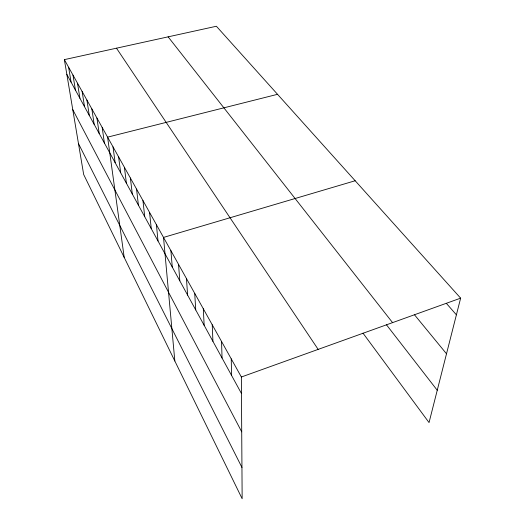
<?xml version="1.0" encoding="UTF-8"?>
<svg xmlns="http://www.w3.org/2000/svg" width="525" height="525" viewBox="0 0 525 525"><rect width="100%" height="100%" fill="white"/><g stroke="black" fill="none" stroke-linecap="round" stroke-linejoin="round"><path stroke-width="0.79" d="M64.365 59.633L241.362 377.009L242.15 498.75L83.672 174.503L64.365 59.633L216.385 26.25L460.635 298.154L429.043 422.572L363.011 333.165M241.362 377.009L460.635 298.154M355.176 180.751L163.518 237.425L174.832 361.01M277.528 94.316L107.599 137.15L124.195 257.414M446.362 303.352L456.396 314.836M414.599 314.915L446.506 353.791M168.131 36.848L392.575 322.626M386.505 324.837L437.246 390.265M116.484 48.188L318.157 349.387M66.852 74.412L241.474 393.527M72.772 109.659L241.723 431.858M78.481 143.614L241.953 467.453M68.618 67.266L71.078 82.149M73.001 75.114L75.429 90.103M77.503 83.193L79.912 98.28M82.149 91.514L84.518 106.706M86.927 100.091L89.27 115.382M91.855 108.931L94.159 124.32M96.941 118.046L99.199 133.534M102.185 127.444L104.396 143.036M113.019 146.875L115.132 162.652M118.617 156.916L120.678 172.777M124.405 167.285L126.4 183.238M130.377 178.001L132.307 194.033M136.559 189.079L138.41 205.19M142.951 200.537L144.723 216.727M149.566 212.402L151.259 228.664M156.417 224.693L158.018 241.021M170.887 250.635L172.279 267.081M178.533 264.344L179.806 280.836M186.467 278.578L187.615 295.109M194.723 293.37L195.727 309.934M203.3 308.759L204.159 325.336M212.231 324.772L212.927 341.362M221.537 341.46L222.055 358.037M231.243 358.851L231.558 375.414"/></g></svg>
